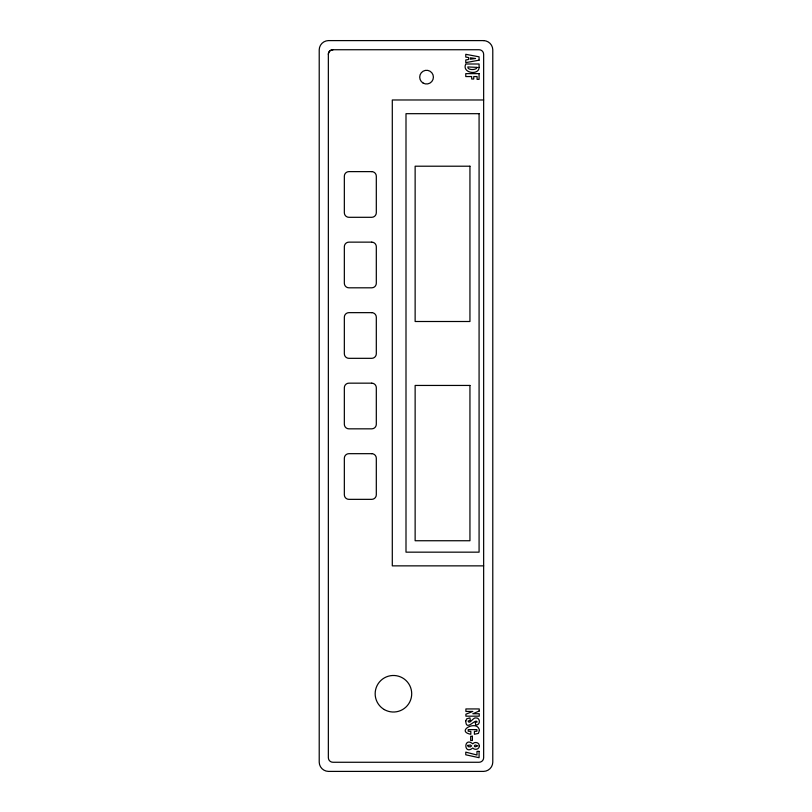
<?xml version="1.0" encoding="UTF-8"?>
<svg xmlns="http://www.w3.org/2000/svg" width="812" height="812" viewBox="0 0 812 812"><rect width="100%" height="100%" fill="white"/><g stroke="black" fill="none" stroke-linecap="round" stroke-linejoin="round"><path stroke-width="1.22" d="M332.92 49.735L479.08 49.735A4.567 4.567 0 0 1 483.647 54.302L483.647 757.697A4.567 4.567 0 0 1 479.08 762.265L332.92 762.265A4.567 4.567 0 0 1 328.352 757.697L328.352 54.302A4.567 4.567 0 0 1 332.92 49.735A4.567 4.567 0 0 0 328.352 54.302M483.647 99.977L392.297 99.977L392.297 565.862L483.647 565.862M479.405 730.435L478.41 733.398L474.411 734.271L474.411 731.389L476.928 731.226L476.898 729.612L468.209 729.612L468.209 731.216L470.818 731.389L470.818 734.271C454.953 731.216 477.71 719.046 479.405 730.435M479.08 67.366C479.161 75.739 461.46 73.212 465.773 63.996L479.08 63.996L479.08 67.366M465.773 720.812C465.936 732.312 475.609 717.808 477.151 721.959L475.314 722.396L475.629 724.923C480.592 725.766 480.552 717.493 475.923 717.889C473.081 717.108 469.458 725.157 468.077 721.046L470.31 720.386L469.935 717.869L466.707 718.853L465.773 720.812M477.03 67.376C476.898 70.248 467.286 70.461 467.813 66.939L477.03 67.376M479.263 745.913C479.628 749.374 474.634 750.461 472.767 748.025C463.51 755.495 463.601 736.342 472.767 743.812C474.624 741.315 479.628 742.452 479.263 745.913M467.712 745.426L468.189 746.685L470.493 746.807L471.589 745.913L470.392 745.02L467.712 745.426M477.202 745.913C473.071 748.979 473.822 742.838 477.202 745.913M479.232 711.007L472.817 713.738L479.232 713.738L479.232 716.174L465.905 716.174L465.905 714.184L472.817 711.454L465.905 711.454L465.905 708.937L479.232 708.937L479.232 711.007M479.08 60.169L465.773 62.646L465.773 59.936L468.585 59.499L468.585 57.54L465.773 57.084L465.773 54.302L479.08 56.82L479.08 60.169M475.527 58.505L470.341 59.215L470.341 57.804L475.527 58.505M483.647 40.6L328.352 40.6A9.399 9.399 0 0 0 319.217 49.735L319.217 762.265A9.399 9.399 0 0 0 328.352 771.4L483.647 771.4A9.399 9.399 0 0 0 492.782 762.265L492.782 49.735A9.399 9.399 0 0 0 483.647 40.6M479.08 73.628L465.773 73.628L465.773 76.561L471.691 76.561L471.691 79.018L473.741 79.018L473.741 76.561L477.091 76.561L477.091 79.373L479.08 79.373L479.08 73.628M479.08 113.68L406 113.68L406 552.16L479.08 552.16L479.08 113.68M469.945 166.206L415.135 166.206L415.135 321.501L469.945 321.501L469.945 166.206M371.744 171.626L348.906 171.626A4.567 4.567 0 0 0 344.339 176.194L344.339 212.734A4.567 4.567 0 0 0 348.906 217.301L371.744 217.301A4.567 4.567 0 0 0 376.311 212.734L376.311 176.194A4.567 4.567 0 0 0 371.744 171.626M371.744 242.138L348.906 242.138A4.567 4.567 0 0 0 344.339 246.706L344.339 283.246A4.567 4.567 0 0 0 348.906 287.813L371.744 287.813A4.567 4.567 0 0 0 376.311 283.246L376.311 246.706A4.567 4.567 0 0 0 371.744 242.138M371.744 312.65L348.906 312.65A4.567 4.567 0 0 0 344.339 317.218L344.339 353.758A4.567 4.567 0 0 0 348.906 358.325L371.744 358.325A4.567 4.567 0 0 0 376.311 353.758L376.311 317.218A4.567 4.567 0 0 0 371.744 312.65M371.744 383.162L348.906 383.162A4.567 4.567 0 0 0 344.339 387.73L344.339 424.27A4.567 4.567 0 0 0 348.906 428.837L371.744 428.837A4.567 4.567 0 0 0 376.311 424.27L376.311 387.73A4.567 4.567 0 0 0 371.744 383.162M469.945 385.446L415.135 385.446L415.135 540.741L469.945 540.741L469.945 385.446M371.744 453.675L348.906 453.675A4.567 4.567 0 0 0 344.339 458.242L344.339 494.782A4.567 4.567 0 0 0 348.906 499.35L371.744 499.35A4.567 4.567 0 0 0 376.311 494.782L376.311 458.242A4.567 4.567 0 0 0 371.744 453.675M472.391 736.261L470.686 736.261L470.686 740.514L472.391 740.514L472.391 736.261M479.08 751.384L476.989 751.384L476.989 755.018L465.773 752.125L465.773 754.805L479.08 757.697L479.08 751.384M384.299 709.576A18.27 18.27 0 0 0 411.704 693.752A18.27 18.27 0 0 0 384.299 677.929A18.27 18.27 0 0 0 384.299 709.576M423.133 83.078A6.851 6.851 0 0 0 433.405 77.14A6.851 6.851 0 0 0 423.133 71.202A6.851 6.851 0 0 0 423.133 83.078"/></g></svg>
